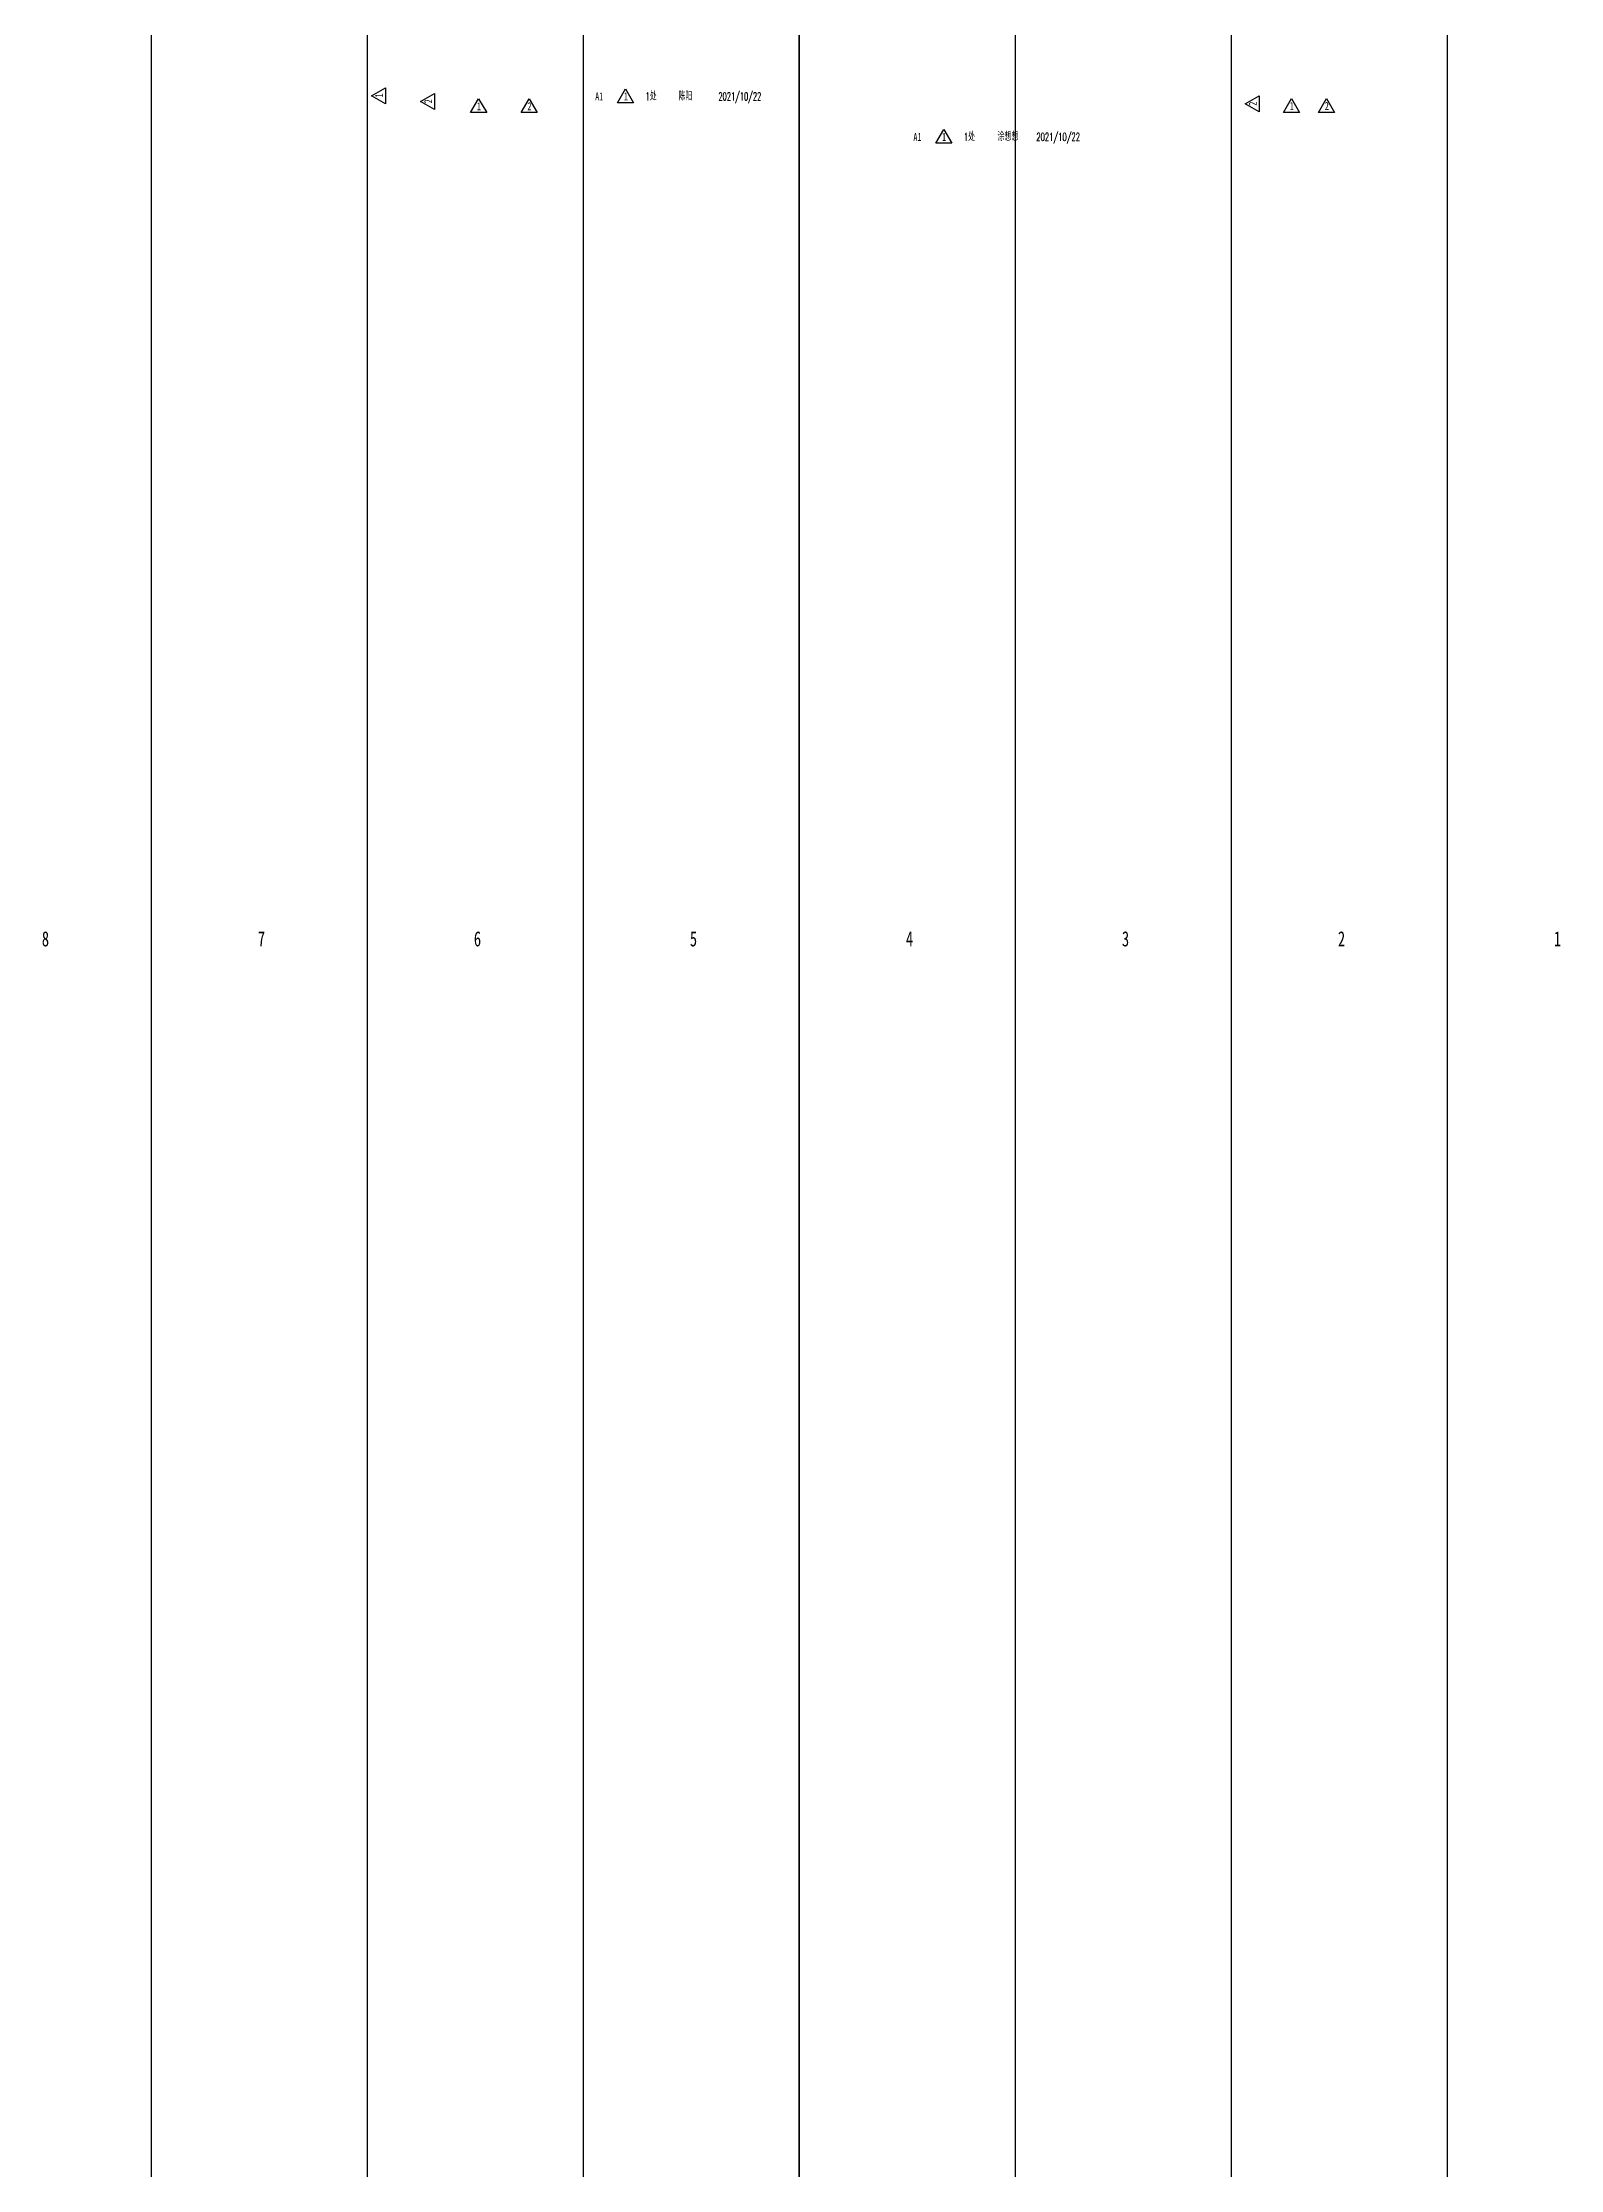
# Model space of a CAD drawing. Extents: x -990 to 1410, y -990 to 1287.
# Drawn here: x 34.9 to 386.2, y -497.7 to -5.5 of the extents above; entities that cross this region are included whole.
import ezdxf

# ---------------------------------------------------------------- set-up
doc = ezdxf.new("R2010")
doc.units = 0
doc.linetypes.add('SLD-SOLID', pattern=[0])
doc.layers.get('0').update_dxf_attribs({"linetype": 'CONTINUOUS'})
doc.layers.add('FORMAT', color=7, linetype='SLD-SOLID')
doc.styles.add('SLDTEXTSTYLE0', font='TXT', dxfattribs={"width": 0.7})
doc.styles.add('SLDTEXTSTYLE1', font='TXT', dxfattribs={"width": 0.625, "bigfont": 'bigfont'})
doc.styles.add('SLDTEXTSTYLE24', font='TXT', dxfattribs={"width": 0.612, "bigfont": 'bigfont'})

# ---------------------------------------------------------------- blocks, each defined once
blk = doc.blocks.new('SW_NOTE_0')
at = {"layer": 'FORMAT', "color": 0}
for p, q in [((5.19, 0), (7.04, 3.22)), ((8.9, 0), (5.19, 0)), ((7.04, 3.22), (8.9, 0))]:
    blk.add_line(p, q, dxfattribs=at)
at = {"layer": 'FORMAT', "color": 0, "attachment_point": 1}
for s, insert, char_height, style in [('A1', (0, 2.39), 1.852, 'SLDTEXTSTYLE0'), ('1', (6.61, 2.39), 1.85, 'SLDTEXTSTYLE0'), ('1处     涂\\M+1917A\\M+1917A    2021/10/22', (11.68, 2.39), 1.8521, 'SLDTEXTSTYLE1')]:
    blk.add_mtext(s, dxfattribs=dict(at, insert=insert, char_height=char_height, style=style))
blk = doc.blocks.new('SW_NOTE_1')
at = {"layer": 'FORMAT', "color": 0}
for p, q in [((-1.43, 0), (0.43, 3.22)), ((2.29, 0), (-1.43, 0)), ((0.43, 3.22), (2.29, 0))]:
    blk.add_line(p, q, dxfattribs=at)
at = {"layer": 'FORMAT', "color": 0, "insert": (0, 2.39), "char_height": 1.85, "attachment_point": 1, "style": 'SLDTEXTSTYLE0'}
blk.add_mtext('2', dxfattribs=at)
blk = doc.blocks.new('SW_NOTE_2')
at = {"layer": 'FORMAT', "color": 0}
for p, q in [((-1.43, 0), (0.43, 3.22)), ((2.29, 0), (-1.43, 0)), ((0.43, 3.22), (2.29, 0))]:
    blk.add_line(p, q, dxfattribs=at)
at = {"layer": 'FORMAT', "color": 0, "insert": (0, 2.39), "char_height": 1.85, "attachment_point": 1, "style": 'SLDTEXTSTYLE0'}
blk.add_mtext('1', dxfattribs=at)
blk = doc.blocks.new('SW_NOTE_3')
at = {"layer": 'FORMAT', "color": 0}
for p, q in [((-3.22, 0.43), (0, 2.29)), ((0, -1.43), (-3.22, 0.43)), ((0, 2.29), (0, -1.43))]:
    blk.add_line(p, q, dxfattribs=at)
at = {"layer": 'FORMAT', "color": 0, "insert": (-2.39, 0), "char_height": 1.85, "attachment_point": 1, "rotation": 90, "style": 'SLDTEXTSTYLE0'}
blk.add_mtext('2', dxfattribs=at)
blk = doc.blocks.new('SW_NOTE_7')
at = {"layer": 'FORMAT', "color": 0}
for p, q in [((-3.22, 0.43), (0, 2.29)), ((0, -1.43), (-3.22, 0.43)), ((0, 2.29), (0, -1.43))]:
    blk.add_line(p, q, dxfattribs=at)
at = {"layer": 'FORMAT', "color": 0, "insert": (-2.39, 0), "char_height": 1.85, "attachment_point": 1, "rotation": 90, "style": 'SLDTEXTSTYLE0'}
blk.add_mtext('2', dxfattribs=at)
blk = doc.blocks.new('SW_NOTE_8')
at = {"layer": 'FORMAT', "color": 0}
for p, q in [((-1.43, 0), (0.43, 3.22)), ((2.29, 0), (-1.43, 0)), ((0.43, 3.22), (2.29, 0))]:
    blk.add_line(p, q, dxfattribs=at)
at = {"layer": 'FORMAT', "color": 0, "insert": (0, 2.39), "char_height": 1.85, "attachment_point": 1, "style": 'SLDTEXTSTYLE0'}
blk.add_mtext('1', dxfattribs=at)
blk = doc.blocks.new('SW_NOTE_9')
at = {"layer": 'FORMAT', "color": 0}
for p, q in [((-1.43, 0), (0.43, 3.22)), ((2.29, 0), (-1.43, 0)), ((0.43, 3.22), (2.29, 0))]:
    blk.add_line(p, q, dxfattribs=at)
at = {"layer": 'FORMAT', "color": 0, "insert": (0, 2.39), "char_height": 1.85, "attachment_point": 1, "style": 'SLDTEXTSTYLE0'}
blk.add_mtext('2', dxfattribs=at)
blk = doc.blocks.new('SW_NOTE_10')
at = {"layer": 'FORMAT', "color": 0}
for p, q in [((-3.22, 0.43), (0, 2.29)), ((0, -1.43), (-3.22, 0.43)), ((0, 2.29), (0, -1.43))]:
    blk.add_line(p, q, dxfattribs=at)
at = {"layer": 'FORMAT', "color": 0, "insert": (-2.39, 0), "char_height": 1.85, "attachment_point": 1, "rotation": 90, "style": 'SLDTEXTSTYLE0'}
blk.add_mtext('1', dxfattribs=at)
blk = doc.blocks.new('SW_NOTE_11')
at = {"layer": 'FORMAT', "color": 0}
for p, q in [((5.19, 0), (7.04, 3.22)), ((8.9, 0), (5.19, 0)), ((7.04, 3.22), (8.9, 0))]:
    blk.add_line(p, q, dxfattribs=at)
at = {"layer": 'FORMAT', "color": 0, "attachment_point": 1}
for s, insert, char_height, style in [('A1', (0, 2.39), 1.852, 'SLDTEXTSTYLE0'), ('1', (6.61, 2.39), 1.85, 'SLDTEXTSTYLE0'), ('1处     陈阳      2021/10/22', (11.68, 2.39), 1.8521, 'SLDTEXTSTYLE24')]:
    blk.add_mtext(s, dxfattribs=dict(at, insert=insert, char_height=char_height, style=style))

msp = doc.modelspace()

# ---------------------------------------------------------------- linework, layer by layer
at = {"color": 7, "linetype": 'SLD-SOLID'}
for p, q in [((210, -712.999), (210, 1286.999)), ((210, 1009.999), (210, -989.999)), ((60, 287), (60, -713)), ((110, 287), (110, -713)), ((160, 287), (160, -713)), ((260, 287), (260, -713)), ((310, 287), (310, -713)), ((360, 287), (360, -713))]:
    msp.add_line(p, q, dxfattribs=at)

# ---------------------------------------------------------------- block references
at = {"layer": 'FORMAT'}
for name, p in [('SW_NOTE_10', (114.23421057, -18.20571259)), ('SW_NOTE_7', (125.58563872, -19.53152061)), ('SW_NOTE_8', (135.38962427, -21.68308884)), ('SW_NOTE_9', (147.0774382, -21.68308884)), ('SW_NOTE_11', (162.79304477, -19.37881877)), ('SW_NOTE_3', (316.46026578, -20.09436373)), ('SW_NOTE_2', (323.54437325, -21.61205493)), ('SW_NOTE_1', (331.65455939, -21.61205493)), ('SW_NOTE_0', (236.45188291, -28.77011961))]:
    msp.add_blockref(name, p, dxfattribs=at)

# ---------------------------------------------------------------- texts
at = {"color": 7, "linetype": 'CONTINUOUS', "char_height": 3.5, "attachment_point": 2, "style": 'SLDTEXTSTYLE0'}
for s, insert in [('8', (35.54687502, -211.14826272)), ('7', (85.54687502, -211.14826272)), ('6', (135.54687502, -211.14826272)), ('5', (185.54444444, -211.14826272)), ('4', (235.54444444, -211.14826272)), ('3', (285.54444444, -211.14826272)), ('2', (335.54444444, -211.14826272)), ('1', (385.54444444, -211.14826272))]:
    msp.add_mtext(s, dxfattribs=dict(at, insert=insert))

doc.saveas('drawing.dxf')
